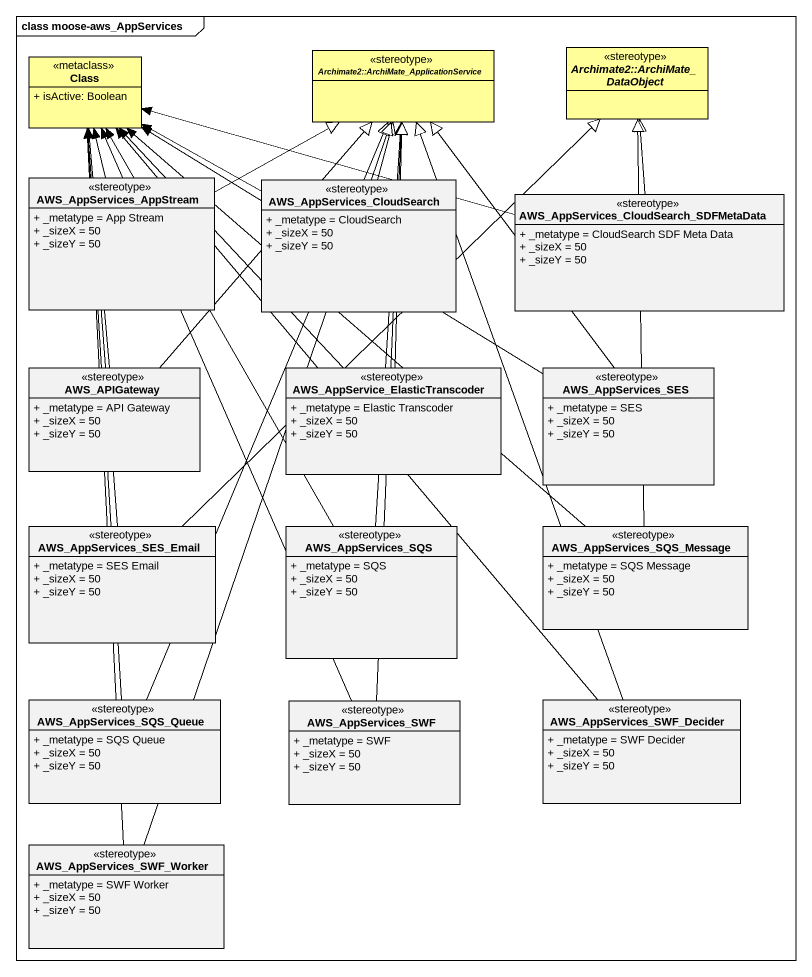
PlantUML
@startuml
mainframe class moose-aws_AppServices
hide circle
hide empty members
skinparam classAttributeIconSize 0
class "Class" as Class_ <<metaclass>> #FFFE99 {
  + isActive: Boolean
}
abstract class "Archimate2::ArchiMate_ApplicationService" as Archimate2_ArchiMate <<stereotype>> #FFFE99
abstract class "Archimate2::ArchiMate_DataObject" as Archimate2_ArchiMate_2 <<stereotype>> #FFFE99
class AWS_AppServices_AppStream <<stereotype>> {
  + _metatype = App Stream
  + _sizeX = 50
  + _sizeY = 50
}
class AWS_AppServices_CloudSearch <<stereotype>> {
  + _metatype = CloudSearch
  + _sizeX = 50
  + _sizeY = 50
}
class "AWS_AppServices_CloudSearch_SDFMetaData" as AWS_AppServices_CloudSearch_2 <<stereotype>> {
  + _metatype = CloudSearch SDF Meta Data
  + _sizeX = 50
  + _sizeY = 50
}
class AWS_APIGateway <<stereotype>> {
  + _metatype = API Gateway
  + _sizeX = 50
  + _sizeY = 50
}
class "AWS_AppService_ElasticTranscoder" as AWS_AppService <<stereotype>> {
  + _metatype = Elastic Transcoder
  + _sizeX = 50
  + _sizeY = 50
}
class AWS_AppServices_SES <<stereotype>> {
  + _metatype = SES
  + _sizeX = 50
  + _sizeY = 50
}
class AWS_AppServices_SES_Email <<stereotype>> {
  + _metatype = SES Email
  + _sizeX = 50
  + _sizeY = 50
}
class AWS_AppServices_SQS <<stereotype>> {
  + _metatype = SQS
  + _sizeX = 50
  + _sizeY = 50
}
class AWS_AppServices_SQS_Message <<stereotype>> {
  + _metatype = SQS Message
  + _sizeX = 50
  + _sizeY = 50
}
class AWS_AppServices_SQS_Queue <<stereotype>> {
  + _metatype = SQS Queue
  + _sizeX = 50
  + _sizeY = 50
}
class AWS_AppServices_SWF <<stereotype>> {
  + _metatype = SWF
  + _sizeX = 50
  + _sizeY = 50
}
class AWS_AppServices_SWF_Decider <<stereotype>> {
  + _metatype = SWF Decider
  + _sizeX = 50
  + _sizeY = 50
}
class AWS_AppServices_SWF_Worker <<stereotype>> {
  + _metatype = SWF Worker
  + _sizeX = 50
  + _sizeY = 50
}
AWS_AppServices_AppStream -up-> Class_
AWS_AppServices_AppStream -right-|> Archimate2_ArchiMate
AWS_AppServices_CloudSearch -left-> Class_
AWS_AppServices_CloudSearch -up-|> Archimate2_ArchiMate
AWS_AppServices_CloudSearch_2 -left-> Class_
AWS_AppServices_CloudSearch_2 -up-|> Archimate2_ArchiMate_2
AWS_APIGateway -up-> Class_
AWS_APIGateway -up-|> Archimate2_ArchiMate
AWS_AppService -up-> Class_
AWS_AppService -up-|> Archimate2_ArchiMate
AWS_AppServices_SES -up-> Class_
AWS_AppServices_SES -up-|> Archimate2_ArchiMate
AWS_AppServices_SES_Email -up-> Class_
AWS_AppServices_SES_Email -up-|> Archimate2_ArchiMate_2
AWS_AppServices_SQS -up-> Class_
AWS_AppServices_SQS -up-|> Archimate2_ArchiMate
AWS_AppServices_SQS_Message -up-> Class_
AWS_AppServices_SQS_Message -up-|> Archimate2_ArchiMate_2
AWS_AppServices_SQS_Queue -up-> Class_
AWS_AppServices_SQS_Queue -up-|> Archimate2_ArchiMate
AWS_AppServices_SWF -up-> Class_
AWS_AppServices_SWF -up-|> Archimate2_ArchiMate
AWS_AppServices_SWF_Decider -up-> Class_
AWS_AppServices_SWF_Decider -up-|> Archimate2_ArchiMate
AWS_AppServices_SWF_Worker -up-> Class_
AWS_AppServices_SWF_Worker -up-|> Archimate2_ArchiMate
@enduml
